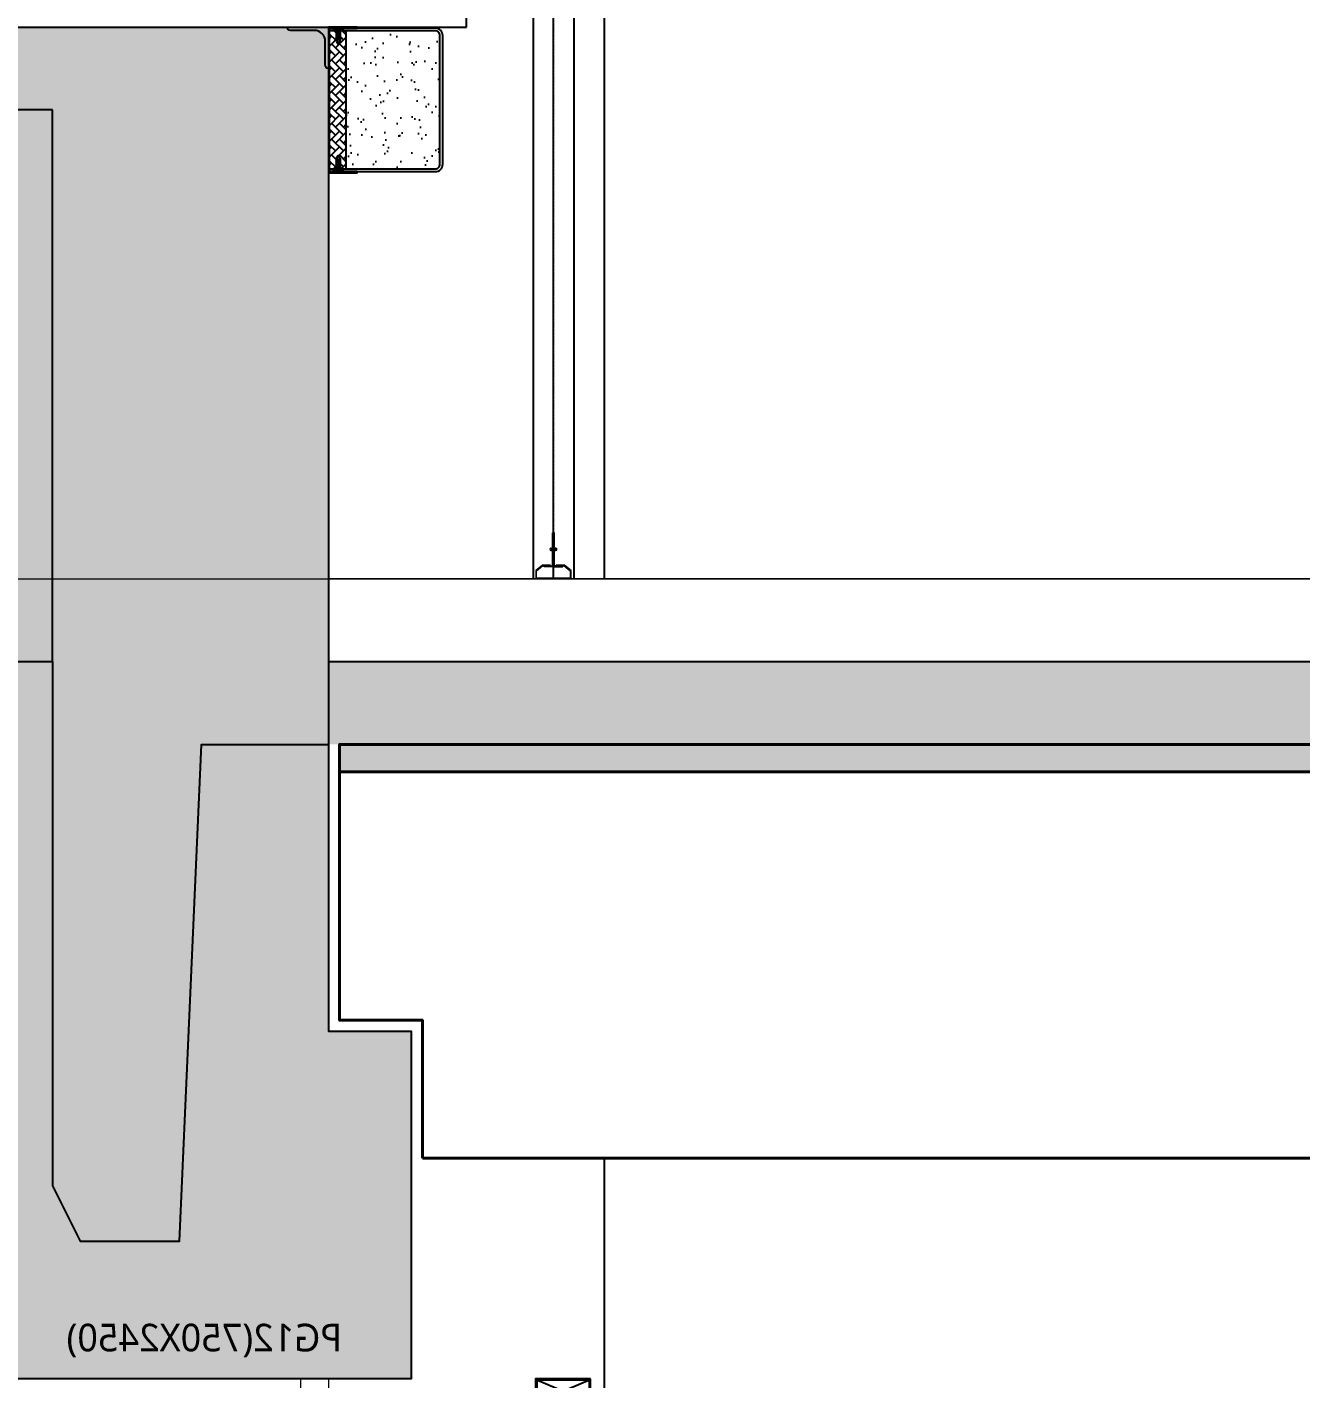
# Model space of a CAD drawing. Header units: millimetres. Extents: x 0 to 420000, y 0 to 297000.
# Drawn here: x 188466 to 190775, y 42000 to 44450 of the extents above; entities that cross this region are included whole.
import ezdxf
from ezdxf.enums import TextEntityAlignment as Align

# ---------------------------------------------------------------- set-up
doc = ezdxf.new("R2010")
doc.units = ezdxf.units.MM
doc.linetypes.add('CEN', pattern=[62, 60, -1, 0, -1])
doc.linetypes.add('CENTER', pattern=[2, 1.25, -0.25, 0.25, -0.25])
doc.layers.get('Defpoints').update_dxf_attribs({"color": 140})
for name, color, linetype in [('1', 3, 'Continuous'), ('3', 3, 'Continuous'), ('A-CONC-SOLD', 253, 'CEN'), ('BOLT', 8, 'Continuous'), ('CEN', 1, 'CEN'), ('dockseal', 50, 'Continuous'), ('SCREW2', 8, 'Continuous'), ('SECTION$0$AA-WAXS-FRAM', 4, 'Continuous')]:
    doc.layers.add(name, color=color, linetype=linetype)
for name, color, linetype, lineweight in [('A-AXIS-LINE', 1, 'CEN', 15), ('A-CONC-LIN1', 2, 'Continuous', 40), ('A-CONC-LIN2', 7, 'Continuous', 25), ('A-ELEV-LIN2', 7, 'Continuous', 25), ('A-ELEV-LIN3', 8, 'Continuous', 18), ('A-WAXM-PANL', 6, 'Continuous', 20), ('A-XXXX-FIN2', 6, 'Continuous', 20), ('A-XXXX-STL', 3, 'Continuous', 25), ('DJ', 7, 'Continuous', 5)]:
    doc.layers.add(name, color=color, linetype=linetype, lineweight=lineweight)
doc.layers.add('A-XXXX-NPLT', color=144, linetype='Continuous', lineweight=15, plot=False)
doc.styles.add('맑은고딕', font='')
doc.styles.get('맑은고딕').set_extended_font_data('Malgun Gothic')

# ---------------------------------------------------------------- blocks, each defined once
blk = doc.blocks.new('axis(211208)')
at = {"layer": 'A-AXIS-LINE', "ltscale": 1000}
blk.add_line((4631788.1, -422118.7), (4955413.1, -422118.7), dxfattribs=at)
blk = doc.blocks.new('90x45x2.3t')
at = {"layer": '1'}
h = blk.add_hatch(dxfattribs=at)
h.set_pattern_fill('ANSI32', color=256, scale=0.5, style=0)
h.set_pattern_definition([(45, (21523.4563, -2132.821), (-3.367596, 3.367596), []), (45, (21525.7014, -2132.821), (-3.367596, 3.367596), [])])
h.paths.add_polyline_path([(23242.8, 726.2), (23338.2, 726.2), (23338.2, 685.8), (23242.8, 685.8)], flags=16)
edge = h.paths.add_edge_path()
edge.add_line((23242.8, 728.5), (23338.2, 728.5))
edge.add_arc((23338.2, 726.2), 2.3, 360, 450, ccw=False)
edge.add_line((23340.5, 726.2), (23340.5, 685.8))
edge.add_arc((23338.2, 685.8), 2.3, 270, 360, ccw=False)
edge.add_line((23338.2, 683.5), (23242.8, 683.5))
edge.add_arc((23242.8, 685.8), 2.3, 180, 270, ccw=False)
edge.add_line((23240.5, 685.8), (23240.5, 726.2))
edge.add_arc((23242.8, 726.2), 2.3, 90, 180, ccw=False)
for p, q in [((23242.8, 685.8), (23338.2, 726.2)), ((23242.8, 726.2), (23338.2, 685.8))]:
    blk.add_line(p, q, dxfattribs=at)
at = {"layer": '3'}
blk.add_lwpolyline([(23242.8, 728.5), (23338.2, 728.5, -0.414214), (23340.5, 726.2), (23340.5, 685.8, -0.414214), (23338.2, 683.5), (23242.8, 683.5, -0.414214), (23240.5, 685.8), (23240.5, 726.2, -0.414214)], format="xyb", close=True, dxfattribs=at)
blk.add_lwpolyline([(23242.8, 726.2), (23338.2, 726.2), (23338.2, 685.8), (23242.8, 685.8)], close=True, dxfattribs=at)
at = {"layer": 'Defpoints'}
blk.add_lwpolyline([(23240.5, 728.5), (23340.5, 728.5), (23340.5, 683.5), (23240.5, 683.5)], close=True, dxfattribs=at)
blk = doc.blocks.new('방화스크린(냉동)')
at = {"layer": 'A-ELEV-LIN3'}
for p, q in [((225660, 84163), (225660, 79540)), ((225661.2, 84163.4), (225661.2, 79540)), ((225733.8, 84163.4), (225733.8, 79540)), ((225735, 84163), (225735, 79540))]:
    blk.add_line(p, q, dxfattribs=at)
at = {"layer": 'CEN', "color": 1, "linetype": 'CENTER'}
blk.add_line((225697.5, 79540), (225697.5, 84319.7), dxfattribs=at)
at = {"layer": 'DJ', "color": 4}
for p, q in [((225697.2, 79541.5), (225697.2, 84287.2)), ((225697.9, 79541.5), (225697.9, 84287.2)), ((225697.2, 79541.5), (225697.9, 79541.5))]:
    blk.add_line(p, q, dxfattribs=at)
at = {"layer": 'DJ', "color": 1, "linetype": 'Continuous'}
for p, q in [((225692.9, 79595.3), (225692.9, 79591.7)), ((225693.1, 79595.5), (225693, 79595.5)), ((225693.1, 79591.5), (225693, 79591.5)), ((225693.1, 79595.5), (225693.1, 79591.5)), ((225693.3, 79595.6), (225693.2, 79595.6)), ((225693.3, 79591.4), (225693.2, 79591.4)), ((225693.3, 79595.7), (225695.6, 79595.7)), ((225693.3, 79591.2), (225693.3, 79595.7)), ((225693.5, 79595.7), (225693.3, 79595.5)), ((225693.5, 79595.7), (225693.3, 79595.6)), ((225693.4, 79595.7), (225693.3, 79595.7)), ((225693.5, 79595.6), (225693.3, 79595.4)), ((225693.4, 79595.5), (225693.3, 79595.4)), ((225693.4, 79595.4), (225693.3, 79595.3)), ((225693.4, 79595.2), (225693.3, 79595.2)), ((225693.3, 79595.1), (225693.3, 79595)), ((225693.3, 79595.1), (225693.3, 79595.1)), ((225693.3, 79595), (225693.3, 79595)), ((225693.3, 79594.3), (225693.3, 79594.3)), ((225693.3, 79594.2), (225693.3, 79594.2)), ((225693.3, 79594.2), (225693.3, 79594.2)), ((225693.3, 79594.1), (225693.3, 79594.1)), ((225693.4, 79594), (225693.3, 79593.9)), ((225693.3, 79594), (225693.3, 79594)), ((225693.4, 79593.9), (225693.3, 79593.8)), ((225693.4, 79593.9), (225693.3, 79593.8)), ((225693.4, 79593.8), (225693.3, 79593.7)), ((225693.5, 79593.7), (225693.3, 79593.5)), ((225693.4, 79593.7), (225693.3, 79593.6)), ((225693.5, 79593.6), (225693.3, 79593.4)), ((225693.5, 79593.6), (225693.3, 79593.4)), ((225693.5, 79593.5), (225693.3, 79593.3)), ((225693.5, 79593.4), (225693.3, 79593.2)), ((225693.4, 79593.3), (225693.3, 79593.1)), ((225693.4, 79593.1), (225693.3, 79593)), ((225693.4, 79593), (225693.3, 79593)), ((225693.3, 79592.9), (225693.3, 79592.9)), ((225693.3, 79592.8), (225693.3, 79592.8)), ((225693.3, 79592.7), (225693.3, 79592.7)), ((225693.3, 79592), (225693.3, 79592)), ((225693.3, 79591.9), (225693.3, 79591.9)), ((225693.3, 79591.9), (225693.3, 79591.9)), ((225693.3, 79591.8), (225693.3, 79591.8)), ((225693.4, 79591.7), (225693.3, 79591.6)), ((225693.4, 79591.7), (225693.3, 79591.7)), ((225693.4, 79591.6), (225693.3, 79591.5)), ((225693.4, 79591.6), (225693.3, 79591.5)), ((225693.4, 79591.5), (225693.3, 79591.4)), ((225693.5, 79591.4), (225693.3, 79591.2)), ((225693.4, 79591.4), (225693.3, 79591.3)), ((225693.3, 79591.2), (225695.6, 79591.2)), ((225693.5, 79591.3), (225693.4, 79591.2)), ((225695.3, 79593.5), (225693.5, 79593.5)), ((225693.5, 79591.3), (225693.5, 79591.2)), ((225695.4, 79595.7), (225695.3, 79595.7)), ((225695.6, 79593.7), (225695.3, 79593.5)), ((225695.6, 79593.6), (225695.3, 79593.4)), ((225695.6, 79591.5), (225695.3, 79591.2)), ((225695.6, 79595.7), (225695.4, 79595.5)), ((225695.5, 79595.7), (225695.4, 79595.6)), ((225695.4, 79595.7), (225695.4, 79595.7)), ((225695.6, 79595.6), (225695.4, 79595.5)), ((225695.6, 79595.5), (225695.4, 79595.4)), ((225695.6, 79593.9), (225695.4, 79593.7)), ((225695.6, 79593.8), (225695.4, 79593.6)), ((225695.6, 79593.5), (225695.4, 79593.3)), ((225695.6, 79593.5), (225695.4, 79593.4)), ((225695.6, 79593.4), (225695.4, 79593.3)), ((225695.6, 79593.3), (225695.4, 79593.2)), ((225695.6, 79591.6), (225695.4, 79591.4)), ((225695.6, 79591.6), (225695.4, 79591.5)), ((225695.6, 79591.4), (225695.4, 79591.2)), ((225695.6, 79595.5), (225695.5, 79595.4)), ((225695.6, 79595.4), (225695.5, 79595.3)), ((225695.6, 79595.3), (225695.5, 79595.2)), ((225695.6, 79595.2), (225695.5, 79595.2)), ((225695.6, 79595.1), (225695.5, 79595)), ((225695.6, 79595.1), (225695.5, 79595.1)), ((225695.6, 79595), (225695.5, 79595)), ((225695.6, 79594.3), (225695.5, 79594.3)), ((225695.6, 79594.2), (225695.5, 79594.2)), ((225695.6, 79594.1), (225695.5, 79594.1)), ((225695.6, 79594), (225695.5, 79594)), ((225695.6, 79593.9), (225695.5, 79593.9)), ((225695.6, 79593.2), (225695.5, 79593.1)), ((225695.6, 79593.2), (225695.5, 79593.1)), ((225695.6, 79593.1), (225695.5, 79593)), ((225695.6, 79593), (225695.5, 79593)), ((225695.6, 79592.9), (225695.5, 79592.9)), ((225695.6, 79592.8), (225695.5, 79592.7)), ((225695.6, 79592.8), (225695.5, 79592.8)), ((225695.6, 79592), (225695.5, 79591.9)), ((225695.6, 79592), (225695.5, 79592)), ((225695.6, 79591.9), (225695.5, 79591.9)), ((225695.6, 79591.8), (225695.5, 79591.7)), ((225695.6, 79591.7), (225695.5, 79591.6)), ((225695.6, 79591.3), (225695.5, 79591.2)), ((225695.6, 79591.2), (225695.6, 79595.7)), ((225701.7, 79595.7), (225699.5, 79595.7)), ((225699.5, 79595.7), (225699.6, 79595.5)), ((225699.5, 79595.7), (225699.6, 79595.6)), ((225699.5, 79591.2), (225699.5, 79595.7)), ((225699.5, 79595.6), (225699.6, 79595.5)), ((225699.5, 79595.5), (225699.5, 79595.4)), ((225699.5, 79595.5), (225699.6, 79595.4)), ((225699.5, 79595.4), (225699.5, 79595.3)), ((225699.5, 79595.3), (225699.5, 79595.2)), ((225699.5, 79595.2), (225699.5, 79595.2)), ((225699.5, 79595.1), (225699.5, 79595)), ((225699.5, 79595.1), (225699.5, 79595.1)), ((225699.5, 79595), (225699.5, 79595)), ((225699.5, 79594.3), (225699.5, 79594.3)), ((225699.5, 79594.2), (225699.5, 79594.2)), ((225699.5, 79594.1), (225699.5, 79594.1)), ((225699.5, 79594), (225699.5, 79594)), ((225699.5, 79593.9), (225699.6, 79593.7)), ((225699.5, 79593.9), (225699.5, 79593.9)), ((225699.5, 79593.8), (225699.6, 79593.6)), ((225699.5, 79593.7), (225699.7, 79593.5)), ((225699.5, 79593.6), (225699.7, 79593.4)), ((225699.5, 79593.5), (225699.6, 79593.3)), ((225699.5, 79593.5), (225699.6, 79593.4)), ((225699.5, 79593.4), (225699.6, 79593.3)), ((225699.5, 79593.3), (225699.6, 79593.2)), ((225699.5, 79593.2), (225699.5, 79593.1)), ((225699.5, 79593.2), (225699.5, 79593.1)), ((225699.5, 79593.1), (225699.5, 79593)), ((225699.5, 79593), (225699.5, 79593)), ((225699.5, 79592.9), (225699.5, 79592.9)), ((225699.5, 79592.8), (225699.5, 79592.7)), ((225699.5, 79592.8), (225699.5, 79592.8)), ((225699.5, 79592), (225699.5, 79591.9)), ((225699.5, 79592), (225699.5, 79592)), ((225699.5, 79591.9), (225699.5, 79591.9)), ((225699.5, 79591.8), (225699.5, 79591.7)), ((225699.5, 79591.7), (225699.5, 79591.6)), ((225699.5, 79591.6), (225699.6, 79591.4)), ((225699.5, 79591.6), (225699.6, 79591.5)), ((225699.5, 79591.5), (225699.7, 79591.2)), ((225699.5, 79591.4), (225699.6, 79591.2)), ((225699.5, 79591.3), (225699.5, 79591.2)), ((225701.7, 79591.2), (225699.5, 79591.2)), ((225699.6, 79595.7), (225699.6, 79595.7)), ((225699.6, 79595.7), (225699.7, 79595.7)), ((225699.7, 79593.5), (225701.5, 79593.5)), ((225701.5, 79595.7), (225701.7, 79595.5)), ((225701.5, 79595.7), (225701.7, 79595.6)), ((225701.5, 79595.6), (225701.7, 79595.4)), ((225701.5, 79593.7), (225701.7, 79593.5)), ((225701.5, 79593.6), (225701.7, 79593.4)), ((225701.5, 79593.6), (225701.7, 79593.4)), ((225701.5, 79593.5), (225701.7, 79593.3)), ((225701.5, 79593.4), (225701.7, 79593.2)), ((225701.5, 79591.4), (225701.7, 79591.2)), ((225701.5, 79591.3), (225701.5, 79591.2)), ((225701.5, 79591.3), (225701.6, 79591.2)), ((225701.6, 79595.7), (225701.7, 79595.7)), ((225701.6, 79595.5), (225701.7, 79595.4)), ((225701.6, 79595.4), (225701.7, 79595.3)), ((225701.6, 79594), (225701.7, 79593.9)), ((225701.6, 79593.9), (225701.7, 79593.8)), ((225701.6, 79593.9), (225701.7, 79593.8)), ((225701.6, 79593.8), (225701.7, 79593.7)), ((225701.6, 79593.7), (225701.7, 79593.6)), ((225701.6, 79593.3), (225701.7, 79593.1)), ((225701.6, 79593.1), (225701.7, 79593)), ((225701.6, 79593), (225701.7, 79593)), ((225701.6, 79591.7), (225701.7, 79591.6)), ((225701.6, 79591.7), (225701.7, 79591.7)), ((225701.6, 79591.6), (225701.7, 79591.5)), ((225701.6, 79591.6), (225701.7, 79591.5)), ((225701.6, 79591.5), (225701.7, 79591.4)), ((225701.6, 79591.4), (225701.7, 79591.3)), ((225701.7, 79591.2), (225701.7, 79595.7)), ((225701.7, 79595.6), (225701.8, 79595.6)), ((225701.6, 79595.2), (225701.7, 79595.2)), ((225701.7, 79595.1), (225701.7, 79595)), ((225701.7, 79595.1), (225701.7, 79595.1)), ((225701.7, 79595), (225701.7, 79595)), ((225701.7, 79594.3), (225701.7, 79594.3)), ((225701.7, 79594.2), (225701.7, 79594.2)), ((225701.7, 79594.2), (225701.7, 79594.2)), ((225701.7, 79594.1), (225701.7, 79594.1)), ((225701.7, 79594), (225701.7, 79594)), ((225701.7, 79592.9), (225701.7, 79592.9)), ((225701.7, 79592.8), (225701.7, 79592.8)), ((225701.7, 79592.7), (225701.7, 79592.7)), ((225701.7, 79592), (225701.7, 79592)), ((225701.7, 79591.9), (225701.7, 79591.9)), ((225701.7, 79591.9), (225701.7, 79591.9)), ((225701.7, 79591.8), (225701.7, 79591.8)), ((225701.7, 79591.4), (225701.8, 79591.4)), ((225701.9, 79595.5), (225701.9, 79591.5)), ((225701.9, 79595.5), (225702, 79595.5)), ((225701.9, 79591.5), (225702, 79591.5)), ((225702.2, 79595.3), (225702.2, 79591.7))]:
    blk.add_line(p, q, dxfattribs=at)
at = {"layer": 'DJ', "color": 5}
for points in [[(225697.2, 79623.5), (225697.2, 79561.9), (225680.6, 79561.9), (225680.6, 79563.5), (225695.6, 79563.5), (225695.6, 79623.5)], [(225697.9, 79623.5), (225697.9, 79561.9), (225714.5, 79561.9), (225714.5, 79563.5), (225699.5, 79563.5), (225699.5, 79623.5)]]:
    blk.add_lwpolyline(points, close=True, dxfattribs=at)
at = {"layer": 'DJ', "color": 6, "lineweight": 9}
blk.add_lwpolyline([(225692.5, 79563.5), (225692.5, 79565), (225677.5, 79565), (225665.5, 79555), (225665.5, 79540), (225729.5, 79540), (225729.5, 79555), (225717.5, 79565), (225702.5, 79565), (225702.5, 79563.5), (225717, 79563.5), (225728, 79554.3), (225728, 79541.5), (225667, 79541.5), (225667, 79554.3), (225678, 79563.5)], close=True, dxfattribs=at)
at = {"layer": 'DJ', "color": 1, "linetype": 'Continuous'}
for centre, radius, start, end in [((225692.9, 79593.5), 1.8, 90, 270), ((225693, 79595.3), 0.135, 90, 180), ((225693, 79591.7), 0.135, 180, 270), ((225693.2, 79595.5), 0.135, 90, 180), ((225693.2, 79591.5), 0.135, 180, 270), ((225695.3, 79594.8), 2.02, 151.2403, 184.281), ((225695.3, 79594.5), 2.02, 175.719, 208.7597), ((225695.3, 79592.5), 2.02, 151.2403, 184.281), ((225695.3, 79592.2), 2.02, 175.719, 208.7597), ((225693.5, 79594.8), 2.02, 355.719, 28.7597), ((225693.5, 79594.5), 2.02, 331.2403, 4.281), ((225693.5, 79592.5), 2.02, 355.719, 28.7597), ((225693.5, 79592.2), 2.02, 331.2403, 4.281), ((225701.5, 79594.8), 2.02, 151.2403, 184.281), ((225701.5, 79594.5), 2.02, 175.719, 208.7597), ((225701.5, 79592.5), 2.02, 151.2403, 184.281), ((225701.5, 79592.2), 2.02, 175.719, 208.7597), ((225699.7, 79594.8), 2.02, 355.719, 28.7597), ((225699.7, 79594.5), 2.02, 331.2403, 4.281), ((225699.7, 79592.5), 2.02, 355.719, 28.7597), ((225699.7, 79592.2), 2.02, 331.2403, 4.281), ((225701.8, 79595.5), 0.135, 0, 90), ((225701.8, 79591.5), 0.135, 270, 0), ((225702, 79595.3), 0.135, 0, 90), ((225702, 79591.7), 0.135, 270, 0), ((225702.2, 79593.5), 1.8, 270, 90)]:
    blk.add_arc(centre, radius, start, end, dxfattribs=at)
at = {"layer": 'SCREW2', "xscale": -1}
blk.add_blockref('90x45x2.3t', (249005.5, 87361.5), dxfattribs=at)
blk = doc.blocks.new('냉동오버헤드(220321)')
at = {"ltscale": 0.002}
h = blk.add_hatch(dxfattribs=at)
h.set_pattern_fill('AR-HBONE', color=256, scale=0.1, angle=-90, style=0)
h.set_pattern_definition([(315, (50958730.622, 21380502.153), (14.3684097937, -4e-15), [30.48, -10.16]), (45, (50958737.806, 21380494.969), (14.3684097937, -4e-15), [30.48, -10.16])])
h.paths.add_polyline_path([(802, -257), (832, -257), (832, -7), (802, -7)])
h = blk.add_hatch(dxfattribs=at)
h.set_pattern_fill('AR-SAND', color=256, angle=-90, style=0)
h.set_pattern_definition([(307.5, (-21378898.76, 50948742.176), (48.941323733, 1.600031296), [0, -38.608, 0, -43.18, 0, -41.275]), (277.5, (-21378898.76, 50948742.176), (71.68251006, -44.95232831), [0, -20.828, 0, -34.798, 0, -13.335]), (237.5, (-21378898.76, 50948773.42), (0.143718468, -79.099237024), [0, -12.7, 0, -45.72, 0, -59.69]), (227.5, (-21378898.76, 50948773.42), (22.292932326, -76.35564525), [0, -6.35, 0, -29.972, 0, -34.29])])
h.paths.add_polyline_path([(993.7, -7, -0.414214), (1002, -15.3), (1002, -248.7, -0.414214), (993.7, -257), (832, -257), (832, -7)])
blk.add_line((1050, 0, 14.1), (1050, 3230, 14.1), dxfattribs=at)
blk.add_line((800, 0, 14.1), (1050, 0, 14.1))
at = {"color": 0, "ltscale": 0.002}
for p, q in [((802, -2, 14.1), (802, -7, 14.1)), ((802, -2, -23.9), (802, -7, -23.9)), ((802, -2, 14.1), (802, -7, 14.1)), ((802, -257, 14.1), (802, -262, 14.1))]:
    blk.add_line(p, q, dxfattribs=at)
at = {"ltscale": 0.002, "elevation": 14.1}
blk.add_lwpolyline([(852, -2), (852, 0), (800, 0), (800, -264), (852, -264), (852, -262), (802, -262), (802, -2)], close=True, dxfattribs=at)
at = {"layer": 'A-XXXX-STL', "elevation": 14.1}
blk.add_lwpolyline([(725, 0), (800, 0), (800, -75), (800, -75, -0.414214), (794, -69), (794, -26, 0.414214), (774, -6), (731, -6, -0.414214), (725, 0)], format="xyb", close=True, dxfattribs=at)
at = {"layer": 'BOLT', "color": 10}
for p, q in [((821.9, -8, 14.1), (813.6, -4.6, 14.1)), ((821.9, -8, 14.1), (813.6, -4.6, 14.1)), ((821.9, -9.9, 14.1), (813.6, -6.4, 14.1)), ((821.9, -9.9, 14.1), (813.6, -6.4, 14.1)), ((821.9, -11.7, 14.1), (813.6, -8.3, 14.1)), ((821.9, -11.7, 14.1), (813.6, -8.3, 14.1)), ((821.9, -13.5, 14.1), (813.6, -10.1, 14.1)), ((821.9, -13.5, 14.1), (813.6, -10.1, 14.1)), ((821.9, -15.4, 14.1), (813.6, -11.9, 14.1)), ((821.9, -15.4, 14.1), (813.6, -11.9, 14.1)), ((821.9, -17.2, 14.1), (813.6, -13.8, 14.1)), ((821.9, -17.2, 14.1), (813.6, -13.8, 14.1)), ((821.9, -19, 14.1), (813.6, -15.6, 14.1)), ((821.9, -19, 14.1), (813.6, -15.6, 14.1)), ((821.9, -20.9, 14.1), (813.6, -17.4, 14.1)), ((821.9, -20.9, 14.1), (813.6, -17.4, 14.1)), ((821.9, -22.7, 14.1), (813.6, -19.3, 14.1)), ((821.9, -22.7, 14.1), (813.6, -19.3, 14.1)), ((816.6, -22.4, 14.1), (813.6, -21.1, 14.1)), ((816.6, -22.4, 14.1), (813.6, -21.1, 14.1)), ((821.9, -6.2, 14.1), (815.9, -3.8, 14.1)), ((821.9, -241.3, 14.1), (813.6, -244.7, 14.1)), ((821.9, -241.3, 14.1), (813.6, -244.7, 14.1)), ((816.6, -241.6, 14.1), (813.6, -242.9, 14.1)), ((816.6, -241.6, 14.1), (813.6, -242.9, 14.1)), ((821.9, -243.1, 14.1), (813.6, -246.6, 14.1)), ((821.9, -243.1, 14.1), (813.6, -246.6, 14.1)), ((821.9, -245, 14.1), (813.6, -248.4, 14.1)), ((821.9, -245, 14.1), (813.6, -248.4, 14.1)), ((821.9, -246.8, 14.1), (813.6, -250.2, 14.1)), ((821.9, -246.8, 14.1), (813.6, -250.2, 14.1)), ((821.9, -248.6, 14.1), (813.6, -252.1, 14.1)), ((821.9, -248.6, 14.1), (813.6, -252.1, 14.1)), ((821.9, -250.5, 14.1), (813.6, -253.9, 14.1)), ((821.9, -250.5, 14.1), (813.6, -253.9, 14.1)), ((821.9, -252.3, 14.1), (813.6, -255.7, 14.1)), ((821.9, -252.3, 14.1), (813.6, -255.7, 14.1)), ((821.9, -254.1, 14.1), (813.6, -257.6, 14.1)), ((821.9, -254.1, 14.1), (813.6, -257.6, 14.1)), ((821.9, -256, 14.1), (813.6, -259.4, 14.1)), ((821.9, -256, 14.1), (813.6, -259.4, 14.1)), ((821.9, -257.8, 14.1), (815.9, -260.2, 14.1))]:
    blk.add_line(p, q, dxfattribs=at)
at = {"layer": 'BOLT'}
for p, q in [((814.6, -4.6, 14.1), (814.6, -3.8, 14.1)), ((814.6, -6.4, 14.1), (814.6, -5.4, 14.1)), ((814.6, -8.3, 14.1), (814.6, -7.3, 14.1)), ((814.6, -10.1, 14.1), (814.6, -9.1, 14.1)), ((814.6, -11.9, 14.1), (814.6, -10.9, 14.1)), ((814.6, -13.8, 14.1), (814.6, -12.8, 14.1)), ((814.6, -15.6, 14.1), (814.6, -14.6, 14.1)), ((814.6, -17.4, 14.1), (814.6, -16.4, 14.1)), ((814.6, -19.3, 14.1), (814.6, -18.3, 14.1)), ((814.6, -21.1, 14.1), (814.6, -20.1, 14.1)), ((814.6, -26.2, 14.1), (814.6, -21.9, 14.1)), ((820.9, -5.4, 14.1), (820.9, -3.8, 14.1)), ((820.9, -7.2, 14.1), (820.9, -6.2, 14.1)), ((820.9, -9.1, 14.1), (820.9, -8, 14.1)), ((820.9, -10.9, 14.1), (820.9, -9.9, 14.1)), ((820.9, -12.7, 14.1), (820.9, -11.7, 14.1)), ((820.9, -14.6, 14.1), (820.9, -13.5, 14.1)), ((820.9, -16.4, 14.1), (820.9, -15.4, 14.1)), ((820.9, -18.2, 14.1), (820.9, -17.2, 14.1)), ((820.9, -20.1, 14.1), (820.9, -19, 14.1)), ((820.9, -21.9, 14.1), (820.9, -20.9, 14.1)), ((820.9, -26.2, 14.1), (820.9, -22.7, 14.1)), ((814.6, -237.8, 14.1), (814.6, -242.1, 14.1)), ((814.6, -242.9, 14.1), (814.6, -243.9, 14.1)), ((814.6, -244.7, 14.1), (814.6, -245.7, 14.1)), ((820.9, -237.8, 14.1), (820.9, -241.3, 14.1)), ((820.9, -242.1, 14.1), (820.9, -243.1, 14.1)), ((820.9, -243.9, 14.1), (820.9, -245, 14.1)), ((823, -264, 14.1), (812.5, -264, 14.1)), ((814.6, -246.6, 14.1), (814.6, -247.6, 14.1)), ((814.6, -248.4, 14.1), (814.6, -249.4, 14.1)), ((814.6, -250.2, 14.1), (814.6, -251.2, 14.1)), ((814.6, -252.1, 14.1), (814.6, -253.1, 14.1)), ((814.6, -253.9, 14.1), (814.6, -254.9, 14.1)), ((814.6, -255.7, 14.1), (814.6, -256.7, 14.1)), ((814.6, -257.6, 14.1), (814.6, -258.6, 14.1)), ((814.6, -259.4, 14.1), (814.6, -260.2, 14.1)), ((820.9, -245.8, 14.1), (820.9, -246.8, 14.1)), ((820.9, -247.6, 14.1), (820.9, -248.6, 14.1)), ((820.9, -249.4, 14.1), (820.9, -250.5, 14.1)), ((820.9, -251.3, 14.1), (820.9, -252.3, 14.1)), ((820.9, -253.1, 14.1), (820.9, -254.1, 14.1)), ((820.9, -254.9, 14.1), (820.9, -256, 14.1)), ((820.9, -256.8, 14.1), (820.9, -257.8, 14.1)), ((820.9, -258.6, 14.1), (820.9, -260.2, 14.1))]:
    blk.add_line(p, q, dxfattribs=at)
at = {"layer": 'BOLT', "elevation": 14.1}
for points in [[(813.4, 0), (822, 0), (826.7, -3), (808.7, -3)], [(808.7, -3), (826.7, -3), (826.7, -3.8), (808.7, -3.8)], [(813.6, -4.6), (814.6, -5.4), (820.9, -8), (821.9, -8), (820.9, -7.2), (814.6, -4.6)], [(813.6, -6.4), (814.6, -7.3), (820.9, -9.9), (821.9, -9.9), (820.9, -9.1), (814.6, -6.4)], [(813.6, -8.3), (814.6, -9.1), (820.9, -11.7), (821.9, -11.7), (820.9, -10.9), (814.6, -8.3)], [(813.6, -10.1), (814.6, -10.9), (820.9, -13.5), (821.9, -13.5), (820.9, -12.7), (814.6, -10.1)], [(813.6, -11.9), (814.6, -12.8), (820.9, -15.4), (821.9, -15.4), (820.9, -14.6), (814.6, -11.9)], [(813.6, -13.8), (814.6, -14.6), (820.9, -17.2), (821.9, -17.2), (820.9, -16.4), (814.6, -13.8)], [(813.6, -15.6), (814.6, -16.4), (820.9, -19), (821.9, -19), (820.9, -18.2), (814.6, -15.6)], [(813.6, -17.4), (814.6, -18.3), (820.9, -20.9), (821.9, -20.9), (820.9, -20.1), (814.6, -17.4)], [(813.6, -19.3), (814.6, -20.1), (820.9, -22.7), (821.9, -22.7), (820.9, -21.9), (814.6, -19.3)], [(813.6, -21.1), (814.6, -21.9), (815.6, -22.4), (816.6, -22.4), (815.6, -21.5), (814.6, -21.1)], [(813.6, -244.7), (814.6, -243.9), (820.9, -241.3), (821.9, -241.3), (820.9, -242.1), (814.6, -244.7)], [(813.6, -242.9), (814.6, -242.1), (815.6, -241.6), (816.6, -241.6), (815.6, -242.5), (814.6, -242.9)], [(813.6, -246.6), (814.6, -245.7), (820.9, -243.1), (821.9, -243.1), (820.9, -243.9), (814.6, -246.6)], [(813.6, -248.4), (814.6, -247.6), (820.9, -245), (821.9, -245), (820.9, -245.8), (814.6, -248.4)], [(808.7, -261), (826.7, -261), (826.7, -260.2), (808.7, -260.2)], [(813.4, -264), (822, -264), (826.7, -261), (808.7, -261)], [(813.6, -250.2), (814.6, -249.4), (820.9, -246.8), (821.9, -246.8), (820.9, -247.6), (814.6, -250.2)], [(813.6, -252.1), (814.6, -251.2), (820.9, -248.6), (821.9, -248.6), (820.9, -249.4), (814.6, -252.1)], [(813.6, -253.9), (814.6, -253.1), (820.9, -250.5), (821.9, -250.5), (820.9, -251.3), (814.6, -253.9)], [(813.6, -255.7), (814.6, -254.9), (820.9, -252.3), (821.9, -252.3), (820.9, -253.1), (814.6, -255.7)], [(813.6, -257.6), (814.6, -256.7), (820.9, -254.1), (821.9, -254.1), (820.9, -254.9), (814.6, -257.6)], [(813.6, -259.4), (814.6, -258.6), (820.9, -256), (821.9, -256), (820.9, -256.8), (814.6, -259.4)]]:
    blk.add_lwpolyline(points, close=True, dxfattribs=at)
for points in [[(814.6, -4.2), (813.6, -4.6), (814.6, -3.8)], [(814.6, -6), (813.6, -6.4), (814.6, -5.6)], [(814.6, -7.9), (813.6, -8.3), (814.6, -7.5)], [(814.6, -9.7), (813.6, -10.1), (814.6, -9.3)], [(814.6, -11.5), (813.6, -11.9), (814.6, -11.1)], [(814.6, -13.4), (813.6, -13.8), (814.6, -13)], [(814.6, -15.2), (813.6, -15.6), (814.6, -14.8)], [(814.6, -17), (813.6, -17.4), (814.6, -16.6)], [(814.6, -18.9), (813.6, -19.3), (814.6, -18.5)], [(814.6, -20.7), (813.6, -21.1), (814.6, -20.3)], [(820.9, -24.1), (816.6, -22.3), (814.6, -23.5), (817, -26), (817.7, -31)], [(815.1, -3.8), (820.9, -6.2), (821.9, -6.2), (820.9, -5.4), (817, -3.8)], [(820.9, -6.6), (821.9, -6.2), (820.9, -7)], [(820.9, -8.4), (821.9, -8), (820.9, -8.8)], [(820.9, -8.4), (821.9, -8), (820.9, -8.8)], [(820.9, -10.3), (821.9, -9.9), (820.9, -10.7)], [(820.9, -10.3), (821.9, -9.9), (820.9, -10.7)], [(820.9, -12.1), (821.9, -11.7), (820.9, -12.5)], [(820.9, -12.1), (821.9, -11.7), (820.9, -12.5)], [(820.9, -13.9), (821.9, -13.5), (820.9, -14.3)], [(820.9, -13.9), (821.9, -13.5), (820.9, -14.3)], [(820.9, -15.8), (821.9, -15.4), (820.9, -16.2)], [(820.9, -15.8), (821.9, -15.4), (820.9, -16.2)], [(820.9, -17.6), (821.9, -17.2), (820.9, -18)], [(820.9, -17.6), (821.9, -17.2), (820.9, -18)], [(820.9, -19.4), (821.9, -19), (820.9, -19.8)], [(820.9, -19.4), (821.9, -19), (820.9, -19.8)], [(820.9, -21.3), (821.9, -20.9), (820.9, -21.7)], [(820.9, -21.3), (821.9, -20.9), (820.9, -21.7)], [(820.9, -23.1), (821.9, -22.7), (820.9, -23.5)], [(820.9, -23.1), (821.9, -22.7), (820.9, -23.5)], [(814.6, -26.2), (817.7, -31), (820.9, -26.2)], [(814.6, -243.3), (813.6, -242.9), (814.6, -243.7)], [(814.6, -245.1), (813.6, -244.7), (814.6, -245.5)], [(820.9, -239.9), (816.6, -241.7), (814.6, -240.5), (817, -238), (817.7, -233)], [(814.6, -237.8), (817.7, -233), (820.9, -237.8)], [(820.9, -240.9), (821.9, -241.3), (820.9, -240.5)], [(820.9, -240.9), (821.9, -241.3), (820.9, -240.5)], [(820.9, -242.7), (821.9, -243.1), (820.9, -242.3)], [(820.9, -242.7), (821.9, -243.1), (820.9, -242.3)], [(820.9, -244.6), (821.9, -245), (820.9, -244.2)], [(820.9, -244.6), (821.9, -245), (820.9, -244.2)], [(814.6, -247), (813.6, -246.6), (814.6, -247.4)], [(814.6, -248.8), (813.6, -248.4), (814.6, -249.2)], [(814.6, -250.6), (813.6, -250.2), (814.6, -251)], [(814.6, -252.5), (813.6, -252.1), (814.6, -252.9)], [(814.6, -254.3), (813.6, -253.9), (814.6, -254.7)], [(814.6, -256.1), (813.6, -255.7), (814.6, -256.5)], [(814.6, -258), (813.6, -257.6), (814.6, -258.4)], [(814.6, -259.8), (813.6, -259.4), (814.6, -260.2)], [(815.1, -260.2), (820.9, -257.8), (821.9, -257.8), (820.9, -258.6), (817, -260.2)], [(820.9, -246.4), (821.9, -246.8), (820.9, -246)], [(820.9, -246.4), (821.9, -246.8), (820.9, -246)], [(820.9, -248.2), (821.9, -248.6), (820.9, -247.8)], [(820.9, -248.2), (821.9, -248.6), (820.9, -247.8)], [(820.9, -250.1), (821.9, -250.5), (820.9, -249.7)], [(820.9, -250.1), (821.9, -250.5), (820.9, -249.7)], [(820.9, -251.9), (821.9, -252.3), (820.9, -251.5)], [(820.9, -251.9), (821.9, -252.3), (820.9, -251.5)], [(820.9, -253.7), (821.9, -254.1), (820.9, -253.3)], [(820.9, -253.7), (821.9, -254.1), (820.9, -253.3)], [(820.9, -255.6), (821.9, -256), (820.9, -255.2)], [(820.9, -255.6), (821.9, -256), (820.9, -255.2)], [(820.9, -257.4), (821.9, -257.8), (820.9, -257)]]:
    blk.add_lwpolyline(points, dxfattribs=at)
at = {"layer": 'dockseal', "color": 0}
blk.add_line((832, -257, 14.1), (832, -7, 14.1), dxfattribs=at)
at = {"layer": 'dockseal', "color": 0, "elevation": 14.1}
for points in [[(802, -262), (993.7, -262, 0.414214), (1007, -248.7), (1007, -15.3, 0.414214), (993.7, -2), (802, -2)], [(802, -257), (993.7, -257, 0.414214), (1002, -248.7), (1002, -15.3, 0.414214), (993.7, -7), (802, -7)]]:
    blk.add_lwpolyline(points, format="xyb", dxfattribs=at)
at = {"layer": 'SECTION$0$AA-WAXS-FRAM', "elevation": 14.1}
blk.add_lwpolyline([(725, 0), (800, 0), (800, -75), (800, -75, -0.414214), (794, -69), (794, -26, 0.414214), (774, -6), (731, -6, -0.414214), (725, 0)], format="xyb", close=True, dxfattribs=at)
blk = doc.blocks.new('오버헤드도어(저온2)(220321)(3F)')
at = {"xscale": -1}
blk.add_blockref('냉동오버헤드(220321)', (800, 0, -14.1), dxfattribs=at)
blk = doc.blocks.new('3층')
at = {"layer": 'A-ELEV-LIN2'}
blk.add_line((4759823.8, -412118.7), (4759823.8, -403545.7), dxfattribs=at)
at = {"xscale": -1}
blk.add_blockref('오버헤드도어(저온2)(220321)(3F)', (4759323.8, -411118.7), dxfattribs=at)
at = {"layer": 'A-CONC-LIN1'}
blk.add_blockref('방화스크린(냉동)', (4534033.8, -491658.7), dxfattribs=at)
blk = doc.blocks.new('DTS2_3')
at = {"layer": 'A-CONC-SOLD'}
h = blk.add_hatch(color=256, dxfattribs=at)
h.dxf.hatch_style = 1
h.paths.add_polyline_path([(13000, 0), (13000, -150), (320, -150), (320, 0)])
h = blk.add_hatch(color=256, dxfattribs=at)
h.dxf.hatch_style = 1
h.paths.add_polyline_path([(320, -150), (320, -200), (12980, -200), (12980, -150)])
at = {"layer": 'A-CONC-LIN1'}
blk.add_line((12980, -200), (320, -200), dxfattribs=at)
at = {"layer": 'A-CONC-LIN1', "color": 2}
blk.add_lwpolyline([(12830, -900), (470, -900), (470, -650), (320, -650), (320, -150), (12980, -150), (12980, -650), (12830, -650)], close=True, dxfattribs=at)
at = {"layer": 'A-CONC-LIN2'}
blk.add_line((13000, 0), (320, 0), dxfattribs=at)
blk = doc.blocks.new('오버헤드도어(저온2)(220321)')
at = {"layer": 'A-WAXM-PANL'}
blk.add_lwpolyline([(0, 7550), (0, 3100), (50, 3100), (50, 7550)], dxfattribs=at)
blk = doc.blocks.new('PG12(저온창고)')
at = {"layer": 'A-CONC-SOLD'}
h = blk.add_hatch(color=256, dxfattribs=at)
h.dxf.hatch_style = 1
h.paths.add_polyline_path([(275, 2300), (475, 2300), (475, 1300), (275, 1300)], flags=17)
h.paths.add_polyline_path([(275, 1300), (475, 1300), (475, 0), (-375, 0), (-375, 630), (-225, 630), (-225, 1150), (5, 1150), (45, 250), (225, 250), (275, 350)])
h.paths.add_polyline_path([(-225, 2450), (475, 2450), (475, 2300), (275, 2300), (275, 1300), (275, 350), (225, 250), (45, 250), (5, 1150), (-225, 1150)])
at = {"color": 2, "ltscale": 2}
for points in [[(275, 2300), (475, 2300), (475, 1300), (275, 1300)], [(-225, 1150), (-225, 630), (-375, 630), (-375, 0), (475, 0), (475, 1300), (275, 1300), (275, 350), (225, 250), (45, 250), (5, 1150)]]:
    blk.add_lwpolyline(points, close=True, dxfattribs=at)
at = {"layer": 'A-ELEV-LIN2'}
blk.add_lwpolyline([(475, 2450), (-225, 2450), (-225, 1150)], dxfattribs=at)
at = {"layer": 'A-XXXX-NPLT'}
blk.add_lwpolyline([(475, 0), (-375, 0), (-375, 630), (-225, 630), (-225, 2450), (475, 2450)], close=True, dxfattribs=at)
at = {"layer": 'A-XXXX-NPLT', "style": '맑은고딕'}
blk.add_text('PG12(750X2450)', height=50, dxfattribs=at).set_placement((0, 69.9), align=Align.MIDDLE)
blk = doc.blocks.new('냉동층(220321)')
at = {"layer": 'A-ELEV-LIN2'}
blk.add_line((4759823.8, -412118.7), (4759823.8, -403168.7), dxfattribs=at)
at = {"layer": 'A-XXXX-FIN2'}
blk.add_line((4801323.8, -402118.7), (4759323.8, -402118.7), dxfattribs=at)
at = {"xscale": -1}
for name, p in [('PG12(저온창고)', (4759098.8, -403568.7)), ('오버헤드도어(저온2)(220321)', (4759323.8, -411118.7)), ('DTS2_3', (4772323.8, -402268.7))]:
    blk.add_blockref(name, p, dxfattribs=at)
at = {"layer": 'A-CONC-LIN1'}
blk.add_blockref('방화스크린(냉동)', (4534033.8, -491658.7), dxfattribs=at)

msp = doc.modelspace()

# ---------------------------------------------------------------- block references
for name, p in [('3층', (-4570311.3, 455568.7)), ('냉동층(220321)', (-4570311.3, 445568.7))]:
    msp.add_blockref(name, p)
at = {"layer": 'A-AXIS-LINE'}
msp.add_blockref('axis(211208)', (-4581588.1, 465568.7), dxfattribs=at)

doc.saveas('drawing.dxf')
